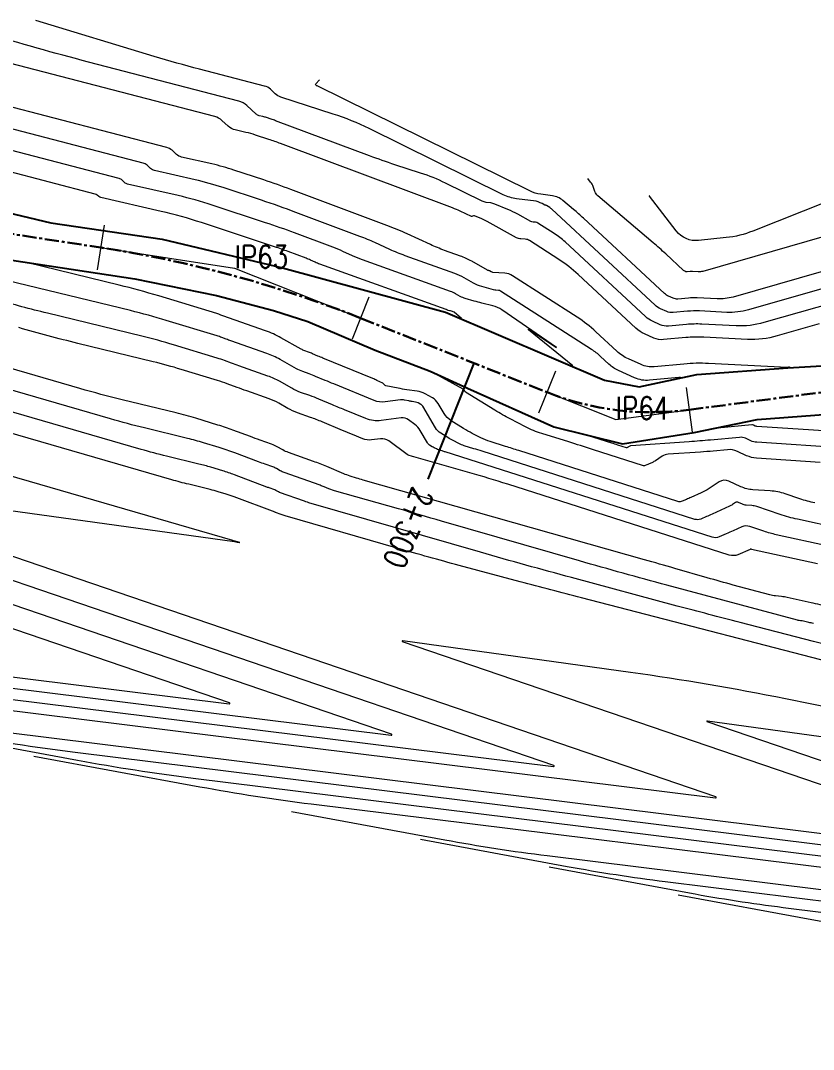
# Model space of a CAD drawing. Extents: x 337736 to 342002, y 3067251 to 3069533.
# Drawn here: x 339668.1 to 339738, y 3068080.4 to 3068171.1 of the extents above; entities that cross this region are included whole.
import ezdxf
from ezdxf.enums import TextEntityAlignment as Align

# ---------------------------------------------------------------- set-up
doc = ezdxf.new("R2010")
doc.units = 0
doc.header["$MEASUREMENT"] = 0
doc.linetypes.add('Center', pattern=[2, 1.25, -0.25, 0.25, -0.25])
for name, color, linetype, lineweight in [('BEC', 3, 'Continuous', 13), ('BES', 3, 'Continuous', 13), ('Chainage', 7, 'Continuous', 25), ('Contour', 4, 'Continuous', 0), ('IP_Line', 150, 'Continuous', 9), ('RC', 9, 'Center', 30)]:
    doc.layers.add(name, color=color, linetype=linetype, lineweight=lineweight)
doc.layers.add('IPName', color=7, linetype='Continuous')
doc.layers.add('RoadEdge', color=51, linetype='Continuous')
doc.styles.get("Standard").update_dxf_attribs({"font": 'simplex.shx'})

msp = doc.modelspace()

# ---------------------------------------------------------------- linework, layer by layer
at = {"layer": 'BEC'}
for points in [[(339675.459, 3068153.078), (339674.854, 3068149.124)], [(339675.459, 3068153.078), (339674.854, 3068149.124)], [(339698.815, 3068146.737), (339697.337, 3068143.02)], [(339698.815, 3068146.737), (339697.337, 3068143.02)], [(339715.246, 3068140.203), (339713.768, 3068136.486)], [(339715.246, 3068140.203), (339713.768, 3068136.486)], [(339726.763, 3068138.774), (339727.287, 3068134.809)], [(339726.763, 3068138.774), (339727.287, 3068134.809)]]:
    msp.add_lwpolyline(points, dxfattribs=at)
at = {"layer": 'BES'}
for points in [[(339675.459, 3068153.078), (339674.854, 3068149.124)], [(339675.459, 3068153.078), (339674.854, 3068149.124)], [(339698.815, 3068146.737), (339697.337, 3068143.02)], [(339698.815, 3068146.737), (339697.337, 3068143.02)], [(339715.246, 3068140.203), (339713.768, 3068136.486)], [(339715.246, 3068140.203), (339713.768, 3068136.486)], [(339726.763, 3068138.774), (339727.287, 3068134.809)], [(339726.763, 3068138.774), (339727.287, 3068134.809)]]:
    msp.add_lwpolyline(points, dxfattribs=at)
at = {"layer": 'Chainage'}
msp.add_line((339708.061, 3068140.908), (339703.996, 3068130.686), dxfattribs=at)
at = {"layer": 'Contour'}
for points, elevation in [([(339741.184, 3068148.167), (339732.262, 3068145.608, -0.08242), (339730.346, 3068145.387), (339727.943, 3068145.507, 0.03544), (339726.894, 3068145.485), (339725.619, 3068145.367, -0.12942), (339725.054, 3068145.461), (339724.514, 3068145.704, -0.08165), (339724.027, 3068146.028), (339714.938, 3068154.472, 0.04448), (339714.743, 3068154.623), (339714.451, 3068154.811, 0.12688), (339714.41, 3068154.824), (339714.365, 3068154.827, -0.11045), (339714.323, 3068154.84), (339714.088, 3068154.97, 0.02885), (339713.913, 3068155.054), (339713.733, 3068155.128, 0.06534), (339713.546, 3068155.178), (339711.812, 3068155.404, -0.08237), (339710.65, 3068155.756), (339698.843, 3068161.582, 0.03637), (339695.671, 3068162.87), (339691.056, 3068164.363, -0.10839), (339690.556, 3068164.655), (339690.121, 3068165.057, 0.12326), (339689.616, 3068165.332), (339683.874, 3068166.824, -0.00997), (339679.877, 3068167.949), (339669.442, 3068171.109)], 1397), ([(339739.833, 3068146.264), (339733.606, 3068144.478, -0.08242), (339731.182, 3068144.199), (339728.142, 3068144.35, 0.03544), (339726.816, 3068144.322), (339725.203, 3068144.173, -0.12942), (339724.488, 3068144.292), (339723.805, 3068144.6, -0.08165), (339723.189, 3068145.008), (339716.093, 3068151.601, 0.04448), (339715.14, 3068152.34), (339713.704, 3068153.262, 0.12688), (339713.501, 3068153.329), (339713.281, 3068153.343, -0.11045), (339713.074, 3068153.404), (339711.922, 3068154.043, 0.02885), (339711.066, 3068154.455), (339709.921, 3068154.926, 0.06534), (339709.543, 3068155.027), (339709.152, 3068155.078, -0.08237), (339708.779, 3068155.191), (339705.566, 3068156.776, 0.03637), (339703.368, 3068157.668), (339701.106, 3068158.401, -0.01137), (339698.861, 3068159.184), (339690.582, 3068162.285, 0.00988), (339690.199, 3068162.42), (339689.775, 3068162.56, 0.02367), (339689.464, 3068162.647), (339689.148, 3068162.719, -0.13088), (339688.871, 3068162.865), (339688.054, 3068163.618, 0.12326), (339687.332, 3068164.012), (339674.091, 3068167.453, -0.00997), (339665.041, 3068169.999)], 1398), ([(339738.481, 3068144.36), (339734.806, 3068143.307, -0.08242), (339732.168, 3068143.002), (339728.341, 3068143.193, 0.03544), (339726.738, 3068143.159), (339724.787, 3068142.979, -0.12942), (339723.923, 3068143.123), (339723.096, 3068143.495, -0.08165), (339722.35, 3068143.989), (339717.248, 3068148.73, 0.04448), (339715.536, 3068150.058), (339712.958, 3068151.714, 0.12688), (339712.593, 3068151.834), (339712.198, 3068151.86, -0.11045), (339711.826, 3068151.969), (339709.232, 3068153.406, 0.02885), (339708.772, 3068153.628), (339708.106, 3068153.902, 0.22599), (339708.019, 3068153.898), (339707.936, 3068153.852, -0.23651), (339707.85, 3068153.849), (339706.862, 3068154.303, 0.01805), (339706.164, 3068154.594), (339691.03, 3068160.263, 0.00988), (339689.983, 3068160.632), (339688.821, 3068161.016, 0.02367), (339687.968, 3068161.253), (339687.032, 3068161.467, -0.13088), (339686.399, 3068161.8), (339685.854, 3068162.302, 0.12326), (339685.223, 3068162.646), (339661.093, 3068168.918, -0.00997)], 1399), ([(339735.944, 3068140.535), (339735.875, 3068140.545, 0.05327), (339735.851, 3068140.546), (339735.821, 3068140.544, -0.01315), (339735.808, 3068140.544), (339735.791, 3068140.544, -0.26218), (339735.786, 3068140.547), (339735.783, 3068140.552, 0.33572), (339735.778, 3068140.554), (339735.722, 3068140.538, -0.08242), (339735.682, 3068140.533), (339728.74, 3068140.878, 0.03544), (339726.581, 3068140.833), (339723.955, 3068140.59, -0.12942), (339722.791, 3068140.784), (339721.678, 3068141.285, -0.08165), (339720.674, 3068141.951), (339718.822, 3068143.672, 0.04448), (339717.175, 3068144.949), (339711.465, 3068148.616, 0.12688), (339710.777, 3068148.843), (339709.728, 3068148.912, -0.11045), (339709.595, 3068148.952), (339709.434, 3068149.041, 0.06403), (339709.379, 3068149.062), (339709.322, 3068149.077, -0.06698), (339709.268, 3068149.099), (339707.866, 3068149.898, 0.04353), (339706.874, 3068150.353), (339705.477, 3068150.853, -0.02173), (339704.224, 3068151.364), (339702.184, 3068152.302, 0.01805), (339700.386, 3068153.05), (339691.927, 3068156.219, 0.00988), (339689.549, 3068157.056), (339686.913, 3068157.927, 0.02367), (339684.976, 3068158.466), (339682.287, 3068159.08, -0.13088), (339681.839, 3068159.316), (339681.453, 3068159.671, 0.12326), (339681.007, 3068159.915), (339656.145, 3068166.376, -0.01493)], 1401), ([(339742.536, 3068150.07), (339730.918, 3068146.739, -0.08242), (339729.51, 3068146.576), (339727.743, 3068146.664, 0.03544), (339726.973, 3068146.648), (339726.036, 3068146.561, -0.12942), (339725.62, 3068146.631), (339725.223, 3068146.809, -0.08165), (339724.865, 3068147.047), (339717.725, 3068153.68, 0.01147), (339716.848, 3068154.458), (339715.902, 3068155.259, 0.14426), (339714.992, 3068155.662), (339713.962, 3068155.796, -0.08237), (339712.982, 3068156.093), (339694.236, 3068165.343, -0.10759), (339694.174, 3068165.393), (339694.122, 3068165.456, -0.36185), (339694.123, 3068165.519), (339694.443, 3068165.896)], 1396), ([(339726.284, 3068139.633, 0.051831), (339726.122, 3068139.634), (339723.539, 3068139.396, -0.12942), (339722.225, 3068139.615), (339720.802, 3068140.255, -0.08165), (339719.97, 3068140.808), (339719.228, 3068141.496, 0.04448), (339718.432, 3068142.114), (339710.421, 3068147.258, 0.12688), (339710.22, 3068147.325), (339710.002, 3068147.339, -0.05132), (339709.788, 3068147.375), (339708.754, 3068147.663, -0.06173), (339708.032, 3068147.964), (339707.204, 3068148.435, 0.04353), (339706.391, 3068148.809), (339701.994, 3068150.382, -0.02173), (339700.658, 3068150.927), (339699.345, 3068151.53, 0.01805), (339698.012, 3068152.085), (339692.376, 3068154.197, 0.00988), (339689.333, 3068155.269), (339685.959, 3068156.383, 0.02367), (339683.48, 3068157.073), (339679.915, 3068157.886, -0.13088), (339679.559, 3068158.073), (339679.253, 3068158.356, 0.12326), (339678.898, 3068158.549), (339659.644, 3068163.553, -0.01493)], 1402), ([(339716.775, 3068140.661), (339712.887, 3068143.859, -0.94903), (339712.917, 3068143.899), (339715.35, 3068142.292, 0.9909), (339715.355, 3068142.299), (339710.539, 3068145.607, 0.08995), (339709.734, 3068145.969), (339708.769, 3068146.208, -0.00701), (339708.089, 3068146.387), (339707.306, 3068146.605, -0.06173), (339706.865, 3068146.788), (339706.446, 3068147.027, 0.04353), (339706.01, 3068147.227), (339698.232, 3068150.011, -0.02173), (339697.362, 3068150.366), (339696.507, 3068150.759, 0.01805), (339695.638, 3068151.12), (339692.257, 3068152.387, 0.00988), (339689.691, 3068153.291), (339685.005, 3068154.838, 0.02367), (339681.984, 3068155.68), (339677.543, 3068156.692, -0.13088), (339677.279, 3068156.831), (339677.053, 3068157.04, 0.12326), (339676.79, 3068157.183), (339663.142, 3068160.731, -0.01493)], 1403), ([(339706.979, 3068144.848), (339706.31, 3068145.398, 0.11175), (339706.179, 3068145.464), (339706.006, 3068145.507, -0.00701), (339705.913, 3068145.531), (339705.806, 3068145.561, -0.06173), (339705.746, 3068145.586), (339705.689, 3068145.618, 0.04353), (339705.629, 3068145.646), (339694.47, 3068149.64, -0.02173), (339694.065, 3068149.805), (339693.668, 3068149.987, 0.01805), (339693.264, 3068150.155), (339691.693, 3068150.744, 0.00988), (339690.501, 3068151.164), (339684.051, 3068153.294, 0.02367), (339680.488, 3068154.286), (339675.171, 3068155.499, -0.13088), (339674.999, 3068155.589), (339674.852, 3068155.725, 0.12326), (339674.682, 3068155.818), (339666.64, 3068157.908, -0.01493)], 1404), ([(339741.996, 3068152.947), (339728.23, 3068148.999, -0.08242), (339727.837, 3068148.954), (339727.344, 3068148.978, 0.03544), (339727.129, 3068148.974), (339726.868, 3068148.95, -0.12942), (339726.752, 3068148.969), (339726.641, 3068149.019, -0.08165), (339726.541, 3068149.085), (339724.968, 3068150.546, 0.01147), (339723.868, 3068151.523), (339718.984, 3068155.66, -0.13334), (339718.729, 3068156.03), (339718.574, 3068156.47, 0.08669), (339718.35, 3068156.87), (339718.091, 3068157.188)], 1394), ([(339743.673, 3068156.929), (339732.649, 3068152.549, -0.06869), (339730.297, 3068151.971), (339727.865, 3068151.718, -0.26045), (339725.904, 3068152.56), (339723.549, 3068155.623, -0.032733), (339723.516, 3068155.673, -0.032733)], 1393), ([(339738.117, 3068128.58, -0.02681), (339736.803, 3068128.946), (339735.509, 3068129.382, 0.06481), (339734.182, 3068129.646), (339732.65, 3068129.748, -0.09164), (339731.595, 3068130.017), (339730.53, 3068130.508, 0.25912), (339729.68, 3068130.444), (339728.794, 3068129.861, -0.03943), (339728.093, 3068129.475), (339727.185, 3068129.065, -0.00435), (339726.806, 3068128.897), (339726.424, 3068128.733, -0.18105), (339726.036, 3068128.714), (339712.023, 3068133.195, 0.00187), (339710.845, 3068133.567), (339709.492, 3068133.988, -0.04346), (339708.688, 3068134.317), (339707.913, 3068134.716, -0.02035), (339707.156, 3068135.146), (339706.056, 3068135.832, -0.12065), (339705.428, 3068136.474), (339704.91, 3068137.351, 0.13445), (339704.4, 3068137.846), (339703.755, 3068138.201, 0.08998), (339703.068, 3068138.431), (339702.142, 3068138.565, -0.0133), (339701.379, 3068138.697), (339700.3, 3068138.912, -0.17076), (339700.2, 3068138.971), (339700.122, 3068139.065, 0.10625), (339700.027, 3068139.139), (339699.52, 3068139.384, 0.01505), (339699.14, 3068139.554), (339694.76, 3068141.354, -0.00196), (339694.32, 3068141.537), (339693.826, 3068141.744, 0.01394), (339693.494, 3068141.873), (339693.158, 3068141.993, -0.04347), (339692.836, 3068142.14), (339691.05, 3068143.153, 0.04475), (339689.701, 3068143.766), (339685.947, 3068145.081, -0.0057), (339685.765, 3068145.147), (339685.584, 3068145.215, 0.0162), (339685.4, 3068145.277), (339680.283, 3068146.832, 0.01401), (339676.783, 3068147.789), (339668.755, 3068149.746, -0.013641), (339668.735, 3068149.751, -0.013641)], 1406), ([(339740.316, 3068126.317), (339736.586, 3068127.144, -0.02681), (339735.049, 3068127.572), (339732.988, 3068128.268, 0.06481), (339732.555, 3068128.354), (339732.067, 3068128.386, -0.09164), (339731.728, 3068128.472), (339731.386, 3068128.63, 0.25912), (339731.113, 3068128.61), (339730.852, 3068128.438, -0.03943), (339730.579, 3068128.287), (339729.052, 3068127.598, -0.00435), (339728.555, 3068127.378), (339728.056, 3068127.163, -0.18105), (339727.547, 3068127.138), (339708.782, 3068133.138, 0.00187), (339708.054, 3068133.367), (339707.218, 3068133.628, -0.04346), (339706.722, 3068133.831), (339706.243, 3068134.078, -0.02035), (339705.775, 3068134.344), (339705.14, 3068134.739, -0.12065), (339704.68, 3068135.21), (339703.562, 3068137.104, 0.13445), (339703.384, 3068137.277), (339703.159, 3068137.4, 0.08998), (339702.919, 3068137.481), (339702.609, 3068137.526, -0.0133), (339702.319, 3068137.576), (339701.944, 3068137.65, 0.08216), (339701.596, 3068137.662), (339700.244, 3068137.484, -0.13095), (339699.26, 3068137.612), (339695.711, 3068139.071, -0.00196), (339694.959, 3068139.384), (339694.114, 3068139.739, 0.01394), (339693.546, 3068139.959), (339692.972, 3068140.164, -0.04347), (339692.42, 3068140.416), (339690.986, 3068141.229, 0.04475), (339689.806, 3068141.765), (339686.645, 3068142.873, -0.0057), (339686.238, 3068143.021), (339685.832, 3068143.173, 0.0162), (339685.421, 3068143.313), (339680.939, 3068144.675, 0.01401), (339677.789, 3068145.536), (339666.879, 3068148.194, -0.01085)], 1407), ([(339739.33, 3068124.76), (339734.713, 3068125.784, -0.02681), (339733.627, 3068126.087), (339732.388, 3068126.505, 0.18969), (339731.67, 3068126.469), (339730.919, 3068126.13, -0.00435), (339730.304, 3068125.859), (339729.687, 3068125.593, -0.18105), (339729.058, 3068125.562), (339705.542, 3068133.08, 0.00187), (339705.264, 3068133.168), (339704.945, 3068133.268, -0.04346), (339704.755, 3068133.345), (339704.572, 3068133.439, -0.02035), (339704.394, 3068133.541), (339704.151, 3068133.692, -0.12065), (339703.975, 3068133.872), (339703.319, 3068134.984, 0.10049), (339702.858, 3068135.495), (339702.294, 3068135.912, 0.1943), (339701.663, 3068136.075), (339699.895, 3068135.842, -0.13095), (339698.531, 3068136.02), (339696.662, 3068136.788, -0.00196), (339695.598, 3068137.231), (339694.401, 3068137.734, 0.01394), (339693.598, 3068138.045), (339692.785, 3068138.335, -0.04347), (339692.004, 3068138.692), (339690.923, 3068139.305, 0.04475), (339689.911, 3068139.765), (339687.344, 3068140.664, -0.0057), (339686.711, 3068140.894), (339686.08, 3068141.131, 0.0162), (339685.442, 3068141.348), (339681.595, 3068142.517, 0.01401), (339678.795, 3068143.283), (339670.464, 3068145.312, -0.01085), (339665.974, 3068146.51)], 1408), ([(339739.358, 3068119.461, -0.00985), (339737.784, 3068119.777), (339735.687, 3068120.242, 0.02636), (339735.17, 3068120.329), (339734.649, 3068120.388, -0.0374), (339734.134, 3068120.485), (339730.929, 3068121.346, -0.00457), (339728.629, 3068121.987), (339725.765, 3068122.812, 0.00115), (339723.09, 3068123.576), (339698.306, 3068130.597, -0.00798), (339697.728, 3068130.77), (339697.154, 3068130.953, -0.02247), (339696.589, 3068131.161), (339695.104, 3068131.785, 0.01394), (339693.916, 3068132.245), (339691.725, 3068133.026, -0.04347), (339691.219, 3068133.257), (339690.733, 3068133.533, 0.04475), (339690.227, 3068133.763), (339689.209, 3068134.119, -0.0057), (339688.359, 3068134.428), (339686.824, 3068135.006, 0.0162), (339685.503, 3068135.454), (339683.563, 3068136.044, 0.01401), (339681.811, 3068136.523), (339677.065, 3068137.679, -0.01085), (339673.333, 3068138.674), (339653.613, 3068144.396, 0.00758)], 1411), ([(339737.998, 3068117.964, -0.00985), (339737.57, 3068118.05), (339737.001, 3068118.176, 0.02636), (339736.861, 3068118.199), (339736.719, 3068118.215, -0.0374), (339736.579, 3068118.242), (339725.069, 3068121.333, -0.00457), (339717.369, 3068123.476), (339705.211, 3068126.981, 0.00115), (339701.407, 3068128.068), (339695.78, 3068129.662, -0.00798), (339695.613, 3068129.712), (339695.448, 3068129.764, -0.02247), (339695.285, 3068129.824), (339694.857, 3068130.004, 0.01394), (339694.515, 3068130.137), (339691.332, 3068131.27, -0.04347), (339690.994, 3068131.425), (339690.67, 3068131.609, 0.04475), (339690.332, 3068131.762), (339689.653, 3068132, -0.0057), (339689.085, 3068132.206), (339686.987, 3068132.996, 0.0162), (339685.611, 3068133.463), (339684.219, 3068133.886, 0.01401), (339682.817, 3068134.269), (339679.017, 3068135.195, -0.01085), (339676.031, 3068135.992), (339650.588, 3068143.373, 0.00758)], 1412), ([(339738.343, 3068123.204), (339732.533, 3068124.492, -0.02681), (339732.503, 3068124.5), (339732.47, 3068124.512, 0.18969), (339732.45, 3068124.511), (339732.431, 3068124.502, -0.00435), (339732.412, 3068124.494), (339731.318, 3068124.022, -0.18105), (339730.569, 3068123.986), (339711.04, 3068130.229, 0.00836), (339707.696, 3068131.237), (339702.754, 3068132.637, -0.00798), (339702.555, 3068132.697), (339702.355, 3068132.76, -0.0824), (339702.172, 3068132.854), (339700.551, 3068134.053, 0.1943), (339699.833, 3068134.239), (339699.04, 3068134.134, -0.13095), (339698.274, 3068134.234), (339697.354, 3068134.612, -0.00196), (339696.495, 3068134.969), (339694.689, 3068135.728, 0.01394), (339693.649, 3068136.131), (339692.512, 3068136.537, -0.04347), (339691.669, 3068136.922), (339690.86, 3068137.381, 0.04475), (339690.017, 3068137.764), (339688.043, 3068138.455, -0.0057), (339687.184, 3068138.768), (339686.328, 3068139.089, 0.0162), (339685.462, 3068139.383), (339682.251, 3068140.359, 0.01401), (339679.8, 3068141.029), (339673.159, 3068142.647, -0.01085), (339667.939, 3068144.04)], 1409), ([(339610.5, 3068120.298), (339686.487, 3068110.868, 0.90205), (339686.51, 3068110.968), (339596.878, 3068141.595, -0.00641)], 1419), ([(339620.903, 3068118.017), (339700.78, 3068108.104, 0.90205), (339700.803, 3068108.204), (339600.738, 3068142.397, -0.00641)], 1418), ([(339741.777, 3068115.538, -0.01855), (339737.994, 3068116.367), (339731.54, 3068118.036, -0.00234), (339725.993, 3068119.498), (339716.673, 3068122.001, -0.00457), (339708.634, 3068124.238), (339693.519, 3068128.595, -0.0199), (339693.387, 3068128.639), (339693.257, 3068128.688, 0.00454), (339693.126, 3068128.736), (339690.939, 3068129.515, -0.04347), (339690.769, 3068129.592), (339690.607, 3068129.684, 0.04475), (339690.437, 3068129.762), (339690.096, 3068129.881, -0.0057), (339689.812, 3068129.984), (339686.953, 3068131.06, 0.0162), (339685.92, 3068131.411), (339684.875, 3068131.728, 0.01401), (339683.822, 3068132.016), (339680.97, 3068132.711, -0.01085), (339678.728, 3068133.309), (339647.564, 3068142.351, 0.00758)], 1413), ([(339742.714, 3068113.699), (339717.541, 3068120.207, -0.00234), (339712.152, 3068121.628), (339706.768, 3068123.073, -0.00457), (339701.399, 3068124.568), (339691.439, 3068127.439, -0.0199), (339691.085, 3068127.556), (339690.566, 3068127.752, 0.00454), (339690.557, 3068127.755), (339690.546, 3068127.759, -0.04347), (339690.545, 3068127.76), (339690.543, 3068127.76, 0.04475), (339690.542, 3068127.761), (339690.54, 3068127.762, -0.0057), (339690.538, 3068127.763), (339686.919, 3068129.124, 0.0162), (339686.229, 3068129.358), (339685.531, 3068129.57, 0.01401), (339684.828, 3068129.763), (339682.923, 3068130.227, -0.01085), (339681.426, 3068130.626), (339644.539, 3068141.328, 0.00758)], 1414), ([(339738.585, 3068132.154), (339732.966, 3068132.529, -0.09164), (339732.104, 3068132.748), (339731.282, 3068133.127, 0.13184), (339730.421, 3068133.275), (339729.163, 3068133.158, -0.00599), (339728.023, 3068133.067), (339725.187, 3068132.873, 0.12916), (339724.658, 3068132.694), (339724.063, 3068132.303, -0.03943), (339723.796, 3068132.156), (339723.451, 3068132, -0.00435), (339723.307, 3068131.936), (339723.162, 3068131.874, -0.18105), (339723.014, 3068131.867), (339718.503, 3068133.309, 0.00187), (339716.425, 3068133.965), (339714.038, 3068134.708, -0.04346), (339712.621, 3068135.289), (339711.254, 3068135.993, -0.02035), (339709.918, 3068136.752), (339707.331, 3068138.363, -0.12065), (339707.258, 3068138.438), (339707.204, 3068138.53, 0.13437), (339707.13, 3068138.602), (339704.382, 3068140.114)], 1404), ([(339648.094, 3068130.556), (339686.965, 3068125.178, -0.01562), (339687.192, 3068125.14), (339687.416, 3068125.094, 0.97381), (339687.418, 3068125.1), (339687.018, 3068125.203, -0.00234), (339686.988, 3068125.211), (339686.959, 3068125.219, -0.00457), (339686.93, 3068125.227), (339686.875, 3068125.243, -0.0199), (339686.873, 3068125.244), (339686.871, 3068125.244, 0.00012), (339686.869, 3068125.245), (339686.85, 3068125.252, 0.0162), (339686.847, 3068125.254), (339686.843, 3068125.255, 0.01401), (339686.839, 3068125.256), (339686.829, 3068125.258, -0.01085), (339686.82, 3068125.26), (339638.489, 3068139.283, 0.00758)], 1416), ([(339631.305, 3068115.736), (339715.073, 3068105.341, 0.90205), (339715.096, 3068105.441), (339621.217, 3068137.52, -0.90842)], 1417), ([(339742.988, 3068134.662), (339733.013, 3068135.327, -0.09164), (339732.857, 3068135.367), (339732.709, 3068135.435, 0.13184), (339732.553, 3068135.462), (339729.54, 3068135.183)], 1402), ([(339740.786, 3068133.408), (339732.989, 3068133.928, -0.09164), (339732.48, 3068134.057), (339731.995, 3068134.281, 0.13184), (339731.487, 3068134.368), (339728.92, 3068134.131, -0.00599), (339727.03, 3068133.979), (339721.904, 3068133.628, 0.12916), (339721.806, 3068133.595), (339721.697, 3068133.523, -0.03943), (339721.648, 3068133.496), (339721.584, 3068133.467, -0.00435), (339721.557, 3068133.456), (339721.531, 3068133.444, -0.18105), (339721.503, 3068133.443), (339720.74, 3068133.687, 0.00187), (339720.221, 3068133.851), (339718.08, 3068134.518, -0.02596), (339717.965, 3068134.56, -0.02596)], 1403), ([(339641.708, 3068113.456), (339729.366, 3068102.578, 0.90205), (339729.389, 3068102.677), (339648.072, 3068130.464, -0.90842)], 1416), ([(339757.975, 3068097.15), (339701.782, 3068116.351, -0.90842), (339701.804, 3068116.444), (339721.877, 3068113.667, -0.01562), (339735.514, 3068111.344), (339761.059, 3068106.168, 0.91586)], 1414), ([(339662.514, 3068108.894), (339757.952, 3068097.051, 0.90205)], 1414), ([(339772.268, 3068094.387), (339728.637, 3068109.296, -0.90842), (339728.659, 3068109.388), (339744.211, 3068107.236, -0.01562)], 1413), ([(339657.908, 3068108.719), (339673.127, 3068105.906, 0.01483), (339683.32, 3068104.333), (339786.538, 3068091.524, 0.90205)], 1412), ([(339662.34, 3068108.246, 0.01483), (339672.917, 3068106.614), (339772.245, 3068094.287, 0.90205)], 1413), ([(339669.268, 3068106.273), (339683.914, 3068103.566, 0.01483), (339693.722, 3068102.052), (339800.83, 3068088.76, 0.90205)], 1411), ([(339691.988, 3068101.382), (339705.487, 3068098.886, 0.01483), (339714.528, 3068097.491), (339825.811, 3068083.681, 0.0429)], 1409), ([(339703.347, 3068098.936), (339716.274, 3068096.546, 0.01483), (339724.931, 3068095.21), (339831.031, 3068082.043, 0.0429)], 1408), ([(339714.707, 3068096.49), (339727.06, 3068094.206, 0.01483), (339735.334, 3068092.929), (339836.251, 3068080.406, 0.0429)], 1407), ([(339726.067, 3068094.044), (339737.847, 3068091.866, 0.01483), (339745.737, 3068090.649)], 1406)]:
    msp.add_lwpolyline(points, format="xyb", dxfattribs=dict(at, elevation=elevation))
at = {"layer": 'IP_Line'}
for points in [[(339675.156, 3068151.101), (339686.97, 3068149.294), (339698.076, 3068144.878)], [(339675.156, 3068151.101), (339686.97, 3068149.294), (339698.076, 3068144.878)], [(339714.507, 3068138.344), (339720.564, 3068135.936), (339727.025, 3068136.791)], [(339714.507, 3068138.344), (339720.564, 3068135.936), (339727.025, 3068136.791)]]:
    msp.add_lwpolyline(points, dxfattribs=at)
at = {"layer": 'RC', "linetype": 'Center'}
msp.add_lwpolyline([(339608.964, 3068161.228), (339675.156, 3068151.101), (339675.156, 3068151.101, -0.056727), (339698.076, 3068144.878), (339698.076, 3068144.878), (339714.507, 3068138.344), (339714.507, 3068138.344, 0.12821), (339727.025, 3068136.791), (339727.025, 3068136.791), (339740.345, 3068138.554), (339740.345, 3068138.554, -0.055692), (339754.777, 3068138.848), (339754.777, 3068138.848), (339787.281, 3068135.883), (339787.281, 3068135.883, -0.074007), (339800.154, 3068132.751), (339800.154, 3068132.751), (339823.595, 3068123.213), (339823.595, 3068123.213, 0.052102), (339841.56, 3068118.001), (339841.56, 3068118.001), (339881.551, 3068110.798)], format="xyb", dxfattribs=at)
at = {"layer": 'RoadEdge'}
for points in [[(339662.264, 3068155.32, 1406.28), (339670.775, 3068153.287, 1405.853), (339680.578, 3068151.83, 1405.404), (339691.204, 3068149.318, 1404.868), (339705.569, 3068145.396, 1404.158), (339719.578, 3068139.409, 1402.728), (339722.638, 3068138.81, 1402.435), (339727.712, 3068139.921, 1401.879), (339735.736, 3068140.495, 1401.031), (339745.747, 3068141.072, 1400.118)], [(339664.029, 3068150.485, 1406.205), (339678.176, 3068148.348, 1405.553), (339685.384, 3068146.859, 1405.195), (339690.385, 3068145.537, 1404.976), (339693.421, 3068144.568, 1404.592), (339699.355, 3068142.045, 1404.375), (339704.204, 3068140.211, 1404), (339707.498, 3068138.695, 1403.738), (339715.095, 3068135.284, 1403.153), (339721.162, 3068133.799, 1402.774), (339727.485, 3068134.789, 1402.205), (339733.023, 3068135.944, 1401.559), (339747.089, 3068136.998, 1400.137)]]:
    msp.add_polyline3d(points, dxfattribs=at)

# ---------------------------------------------------------------- texts
at = {"layer": 'Chainage', "width": 0.8}
msp.add_text('2+300', height=2, rotation=248.31536, dxfattribs=at).set_placement((339703.627, 3068129.757), align=Align.MIDDLE_LEFT)
at = {"layer": 'IPName', "width": 0.8}
for s, p in [('IP63', (339686.97, 3068149.294)), ('IP63', (339686.97, 3068149.294)), ('IP64', (339720.564, 3068135.936)), ('IP64', (339720.564, 3068135.936))]:
    msp.add_text(s, height=2, dxfattribs=at).set_placement(p)

doc.saveas('drawing.dxf')
